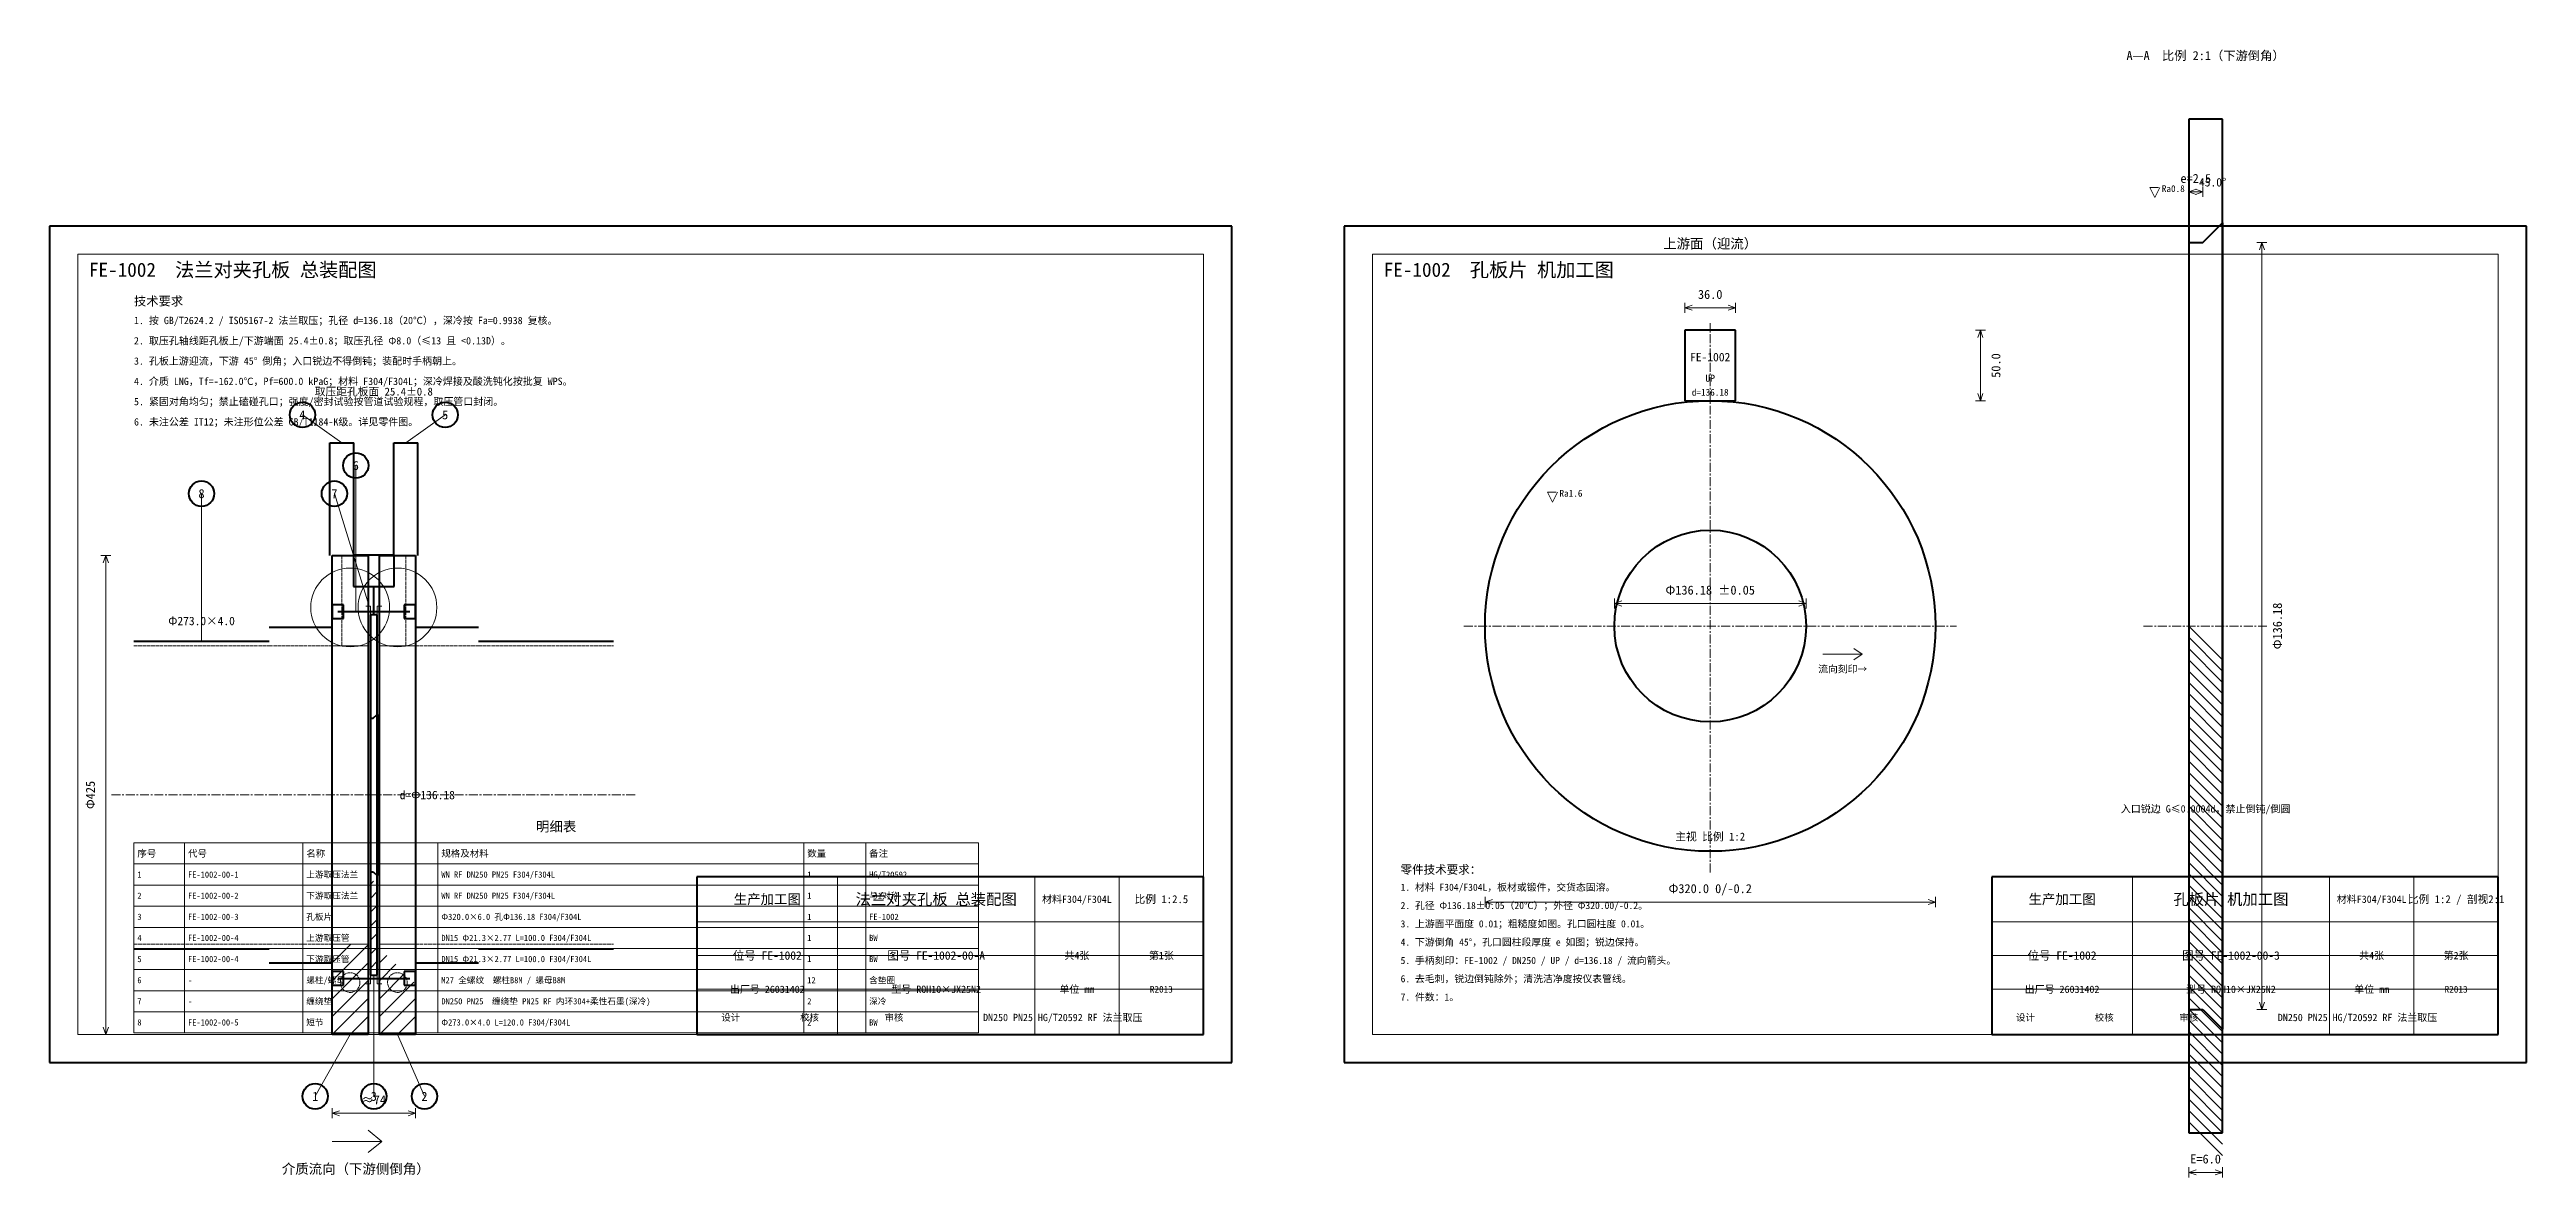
# Model space of a CAD drawing. Header units: millimetres. Extents: x 0 to 1800, y -41 to 360.
# Drawn here: x 0 to 880, y -41 to 360 of the extents above; entities that cross this region are included whole.
import ezdxf
from ezdxf.enums import TextEntityAlignment as Align

# ---------------------------------------------------------------- set-up
doc = ezdxf.new("R2010")
doc.units = ezdxf.units.MM
doc.linetypes.add('CENTER', pattern=[5.08, 3.175, -0.635, 0.635, -0.635])
doc.linetypes.add('DASHED', pattern=[1.524, 1.27, -0.254])
for name, color, linetype, lineweight in [('中心线', 1, 'CENTER', 18), ('剖面线', 7, 'Continuous', 13), ('图框', 7, 'Continuous', 18), ('文字', 7, 'Continuous', 18), ('标注', 3, 'Continuous', 18), ('细实线', 7, 'Continuous', 18), ('虚线', 7, 'DASHED', 18), ('表格', 7, 'Continuous', 18), ('轮廓', 7, 'Continuous', 50)]:
    doc.layers.add(name, color=color, linetype=linetype, lineweight=lineweight)
doc.styles.add('CN', font='simhei.ttf')

msp = doc.modelspace()

# ---------------------------------------------------------------- linework, layer by layer
at = {"layer": '中心线', "linetype": 'CENTER', "lineweight": 18}
for p, q in [((590, 67.5), (590, 262.5)), ((502.5, 155), (677.5, 155)), ((744, 155), (788, 155)), ((22, 95), (208.4, 95))]:
    msp.add_line(p, q, dxfattribs=at)
at = {"layer": '剖面线', "linetype": 'Continuous', "lineweight": 13}
for p, q in [((760, 155), (772, 143)), ((760, 151), (772, 139)), ((760, 147), (772, 135)), ((760, 143), (772, 131)), ((760, 139), (772, 127)), ((760, 135), (772, 123)), ((760, 131), (772, 119)), ((760, 127), (772, 115)), ((760, 123), (772, 111)), ((760, 119), (772, 107)), ((760, 115), (772, 103)), ((760, 111), (772, 99)), ((760, 107), (772, 95)), ((760, 103), (772, 91)), ((760, 99), (772, 87)), ((760, 95), (772, 83)), ((760, 91), (772, 79)), ((760, 87), (772, 75)), ((760, 83), (772, 71)), ((760, 79), (772, 67)), ((760, 75), (772, 63)), ((760, 71), (772, 59)), ((114, 63.25), (115.14, 64.39)), ((760, 67), (772, 55)), ((760, 63), (772, 51)), ((114, 58.3), (116.4, 60.7)), ((114, 53.35), (116.4, 55.75)), ((760, 59), (772, 47)), ((760, 55), (772, 43)), ((114, 48.4), (116.4, 50.8)), ((114, 43.45), (116.4, 45.85)), ((760, 51), (772, 39)), ((760, 47), (772, 35)), ((100.4, 35.38), (107.02, 42)), ((100.4, 41.75), (100.65, 42)), ((100.4, 29.02), (113.2, 41.82)), ((100.4, 22.66), (113.2, 35.46)), ((114, 38.5), (116.4, 40.9)), ((114, 33.55), (116.4, 35.95)), ((117.2, 35.38), (119.88, 38.06)), ((760, 43), (772, 31)), ((760, 39), (772, 27)), ((100.4, 16.29), (113.2, 29.09)), ((116.4, 31), (116.4, 31)), ((117.2, 29.02), (123.06, 34.88)), ((117.2, 22.66), (126.24, 31.7)), ((117.2, 16.29), (129.42, 28.51)), ((760, 35), (772, 23)), ((760, 31), (772, 19)), ((760, 27), (772, 15)), ((100.47, 10), (113.2, 22.73)), ((117.27, 10), (130, 22.73)), ((760, 23), (772, 11)), ((760, 19), (772, 7)), ((106.84, 10), (113.2, 16.36)), ((123.64, 10), (130, 16.36)), ((130, 10), (130, 10)), ((760, 15), (772, 3)), ((760, 11), (772, -1)), ((760, 7), (772, -5)), ((760, 3), (772, -9)), ((760, -1), (772, -13)), ((760, -5), (772, -17)), ((760, -9), (772, -21)), ((760, -13), (772, -25)), ((760, -17), (772, -29)), ((760, -21), (772, -33))]:
    msp.add_line(p, q, dxfattribs=at)
at = {"layer": '图框', "linetype": 'Continuous', "lineweight": 50}
for p, q in [((420, 297), (0, 297)), ((0, 297), (0, 0)), ((420, 0), (420, 297)), ((880, 297), (460, 297)), ((460, 297), (460, 0)), ((880, 0), (880, 297)), ((410, 66), (230, 66)), ((230, 66), (230, 10)), ((410, 10), (410, 66)), ((870, 66), (690, 66)), ((690, 66), (690, 10)), ((870, 10), (870, 66)), ((230, 10), (410, 10)), ((690, 10), (870, 10)), ((0, 0), (420, 0)), ((460, 0), (880, 0))]:
    msp.add_line(p, q, dxfattribs=at)
at = {"layer": '图框', "linetype": 'Continuous', "lineweight": 18}
for p, q in [((410, 287), (10, 287)), ((10, 287), (10, 10)), ((410, 10), (410, 287)), ((870, 287), (470, 287)), ((470, 287), (470, 10)), ((870, 10), (870, 287)), ((230, 66), (410, 66)), ((280, 10), (280, 66)), ((350, 10), (350, 66)), ((380, 10), (380, 66)), ((690, 66), (870, 66)), ((740, 10), (740, 66)), ((810, 10), (810, 66)), ((840, 10), (840, 66)), ((230, 50), (410, 50)), ((690, 50), (870, 50)), ((230, 38), (410, 38)), ((690, 38), (870, 38)), ((230, 26), (410, 26)), ((690, 26), (870, 26)), ((10, 10), (410, 10)), ((470, 10), (870, 10))]:
    msp.add_line(p, q, dxfattribs=at)
at = {"layer": '标注', "linetype": 'Continuous', "lineweight": 18}
for p, q in [((748, 307.18), (746.25, 310.68)), ((746.25, 310.68), (749.23, 310.68)), ((748, 307.18), (749.75, 310.68)), ((760, 307.38), (760, 310.98)), ((760, 309.18), (762.6, 310.08)), ((760, 309.18), (765, 309.18)), ((760, 309.18), (762.6, 308.28)), ((765, 309.18), (762.4, 310.08)), ((765, 309.18), (762.4, 308.28)), ((765, 307.38), (765, 310.98)), ((784.2, 291.18), (787.8, 291.18)), ((786, 291.18), (785.1, 288.58)), ((786, 18.82), (786, 291.18)), ((786, 291.18), (786.9, 288.58)), ((581, 266.2), (581, 269.8)), ((581, 268), (583.6, 268.9)), ((581, 268), (599, 268)), ((581, 268), (583.6, 267.1)), ((599, 268), (596.4, 268.9)), ((599, 268), (596.4, 267.1)), ((599, 266.2), (599, 269.8)), ((684.2, 260), (687.8, 260)), ((686, 260), (685.1, 257.4)), ((686, 235), (686, 260)), ((686, 260), (686.9, 257.4)), ((103.84, 220), (89.84, 230)), ((126.56, 220), (140.56, 230)), ((684.2, 235), (687.8, 235)), ((686, 235), (685.1, 237.6)), ((686, 235), (686.9, 237.6)), ((108.8, 160.12), (108.8, 212)), ((534, 199), (532.25, 202.5)), ((532.25, 202.5), (535.23, 202.5)), ((534, 199), (535.75, 202.5)), ((54, 149.6), (54, 202)), ((113.6, 162), (101.2, 202)), ((18.2, 180), (21.8, 180)), ((20, 180), (19.1, 177.4)), ((20, 10), (20, 180)), ((20, 180), (20.9, 177.4)), ((555.96, 161.2), (555.96, 164.8)), ((555.96, 163), (558.56, 163.9)), ((555.96, 163), (624.04, 163)), ((555.96, 163), (558.56, 162.1)), ((624.04, 163), (621.44, 163.9)), ((624.04, 163), (621.44, 162.1)), ((624.04, 161.2), (624.04, 164.8)), ((630.04, 145), (644.04, 145)), ((644.04, 145), (641.04, 147)), ((644.04, 145), (641.04, 143)), ((510, 55.2), (510, 58.8)), ((510, 57), (512.6, 57.9)), ((510, 57), (670, 57)), ((510, 57), (512.6, 56.1)), ((670, 57), (667.4, 57.9)), ((670, 57), (667.4, 56.1)), ((670, 55.2), (670, 58.8)), ((115.2, 31), (115.2, -12)), ((784.2, 18.82), (787.8, 18.82)), ((786, 18.82), (785.1, 21.42)), ((786, 18.82), (786.9, 21.42)), ((18.2, 10), (21.8, 10)), ((20, 10), (19.1, 12.6)), ((20, 10), (20.9, 12.6)), ((106.8, 10), (94.4, -12)), ((123.6, 10), (133.2, -12)), ((100.4, -19.8), (100.4, -16.2)), ((100.4, -18), (103, -17.1)), ((130, -18), (127.4, -17.1)), ((130, -19.8), (130, -16.2)), ((100.4, -18), (130, -18)), ((100.4, -18), (103, -18.9)), ((118, -28), (113.2, -24)), ((130, -18), (127.4, -18.9)), ((100.4, -28), (118, -28)), ((118, -28), (113.2, -32)), ((760, -40.8), (760, -37.2)), ((760, -39), (762.6, -38.1)), ((760, -39), (772, -39)), ((760, -39), (762.6, -39.9)), ((772, -39), (769.4, -38.1)), ((772, -39), (769.4, -39.9)), ((772, -40.8), (772, -37.2))]:
    msp.add_line(p, q, dxfattribs=at)
at = {"layer": '细实线', "linetype": 'Continuous', "lineweight": 18}
for p, q in [((112.4, 162), (113.2, 162)), ((114, 162), (113.2, 162)), ((113.2, 162), (113.2, 28)), ((114, 28), (114, 162)), ((117.2, 162), (116.4, 162)), ((116.4, 162), (116.4, 28)), ((117.2, 162), (118, 162)), ((117.2, 28), (117.2, 162)), ((100.4, 148), (113.2, 148)), ((117.2, 148), (130, 148)), ((100.4, 42), (113.2, 42)), ((117.2, 42), (130, 42)), ((112.4, 28), (113.2, 28)), ((113.2, 28), (114, 28)), ((116.4, 28), (117.2, 28)), ((117.2, 28), (118, 28))]:
    msp.add_line(p, q, dxfattribs=at)
for centre in [(106.8, 161.6), (123.6, 161.6)]:
    msp.add_circle(centre, 14, dxfattribs=at)
at = {"layer": '虚线', "linetype": 'DASHED', "lineweight": 18}
for p, q in [((103.84, 180), (103.84, 148)), ((126.56, 180), (126.56, 148)), ((30, 148), (78, 148)), ((78, 148), (100.4, 148)), ((130, 148), (152.4, 148)), ((152.4, 148), (200.4, 148)), ((30, 42), (78, 42)), ((78, 42), (100.4, 42)), ((130, 42), (152.4, 42)), ((152.4, 42), (200.4, 42))]:
    msp.add_line(p, q, dxfattribs=at)
for centre in [(106.8, 28.4), (123.6, 28.4)]:
    msp.add_circle(centre, 3.5, dxfattribs=at)
at = {"layer": '表格', "linetype": 'Continuous', "lineweight": 18}
for p, q in [((48, 78), (30, 78)), ((30, 78), (30, 70.5)), ((30, 70.5), (48, 70.5)), ((48, 70.5), (30, 70.5)), ((30, 70.5), (30, 63)), ((48, 70.5), (48, 78)), ((90, 78), (48, 78)), ((48, 78), (48, 70.5)), ((48, 70.5), (90, 70.5)), ((48, 63), (48, 70.5)), ((90, 70.5), (48, 70.5)), ((48, 70.5), (48, 63)), ((90, 70.5), (90, 78)), ((138, 78), (90, 78)), ((90, 78), (90, 70.5)), ((90, 70.5), (138, 70.5)), ((90, 63), (90, 70.5)), ((138, 70.5), (90, 70.5)), ((90, 70.5), (90, 63)), ((138, 70.5), (138, 78)), ((268, 78), (138, 78)), ((138, 78), (138, 70.5)), ((138, 70.5), (268, 70.5)), ((138, 63), (138, 70.5)), ((268, 70.5), (138, 70.5)), ((138, 70.5), (138, 63)), ((268, 70.5), (268, 78)), ((290, 78), (268, 78)), ((268, 78), (268, 70.5)), ((268, 70.5), (290, 70.5)), ((268, 63), (268, 70.5)), ((290, 70.5), (268, 70.5)), ((268, 70.5), (268, 63)), ((290, 70.5), (290, 78)), ((330, 78), (290, 78)), ((290, 78), (290, 70.5)), ((290, 70.5), (330, 70.5)), ((290, 63), (290, 70.5)), ((330, 70.5), (290, 70.5)), ((290, 70.5), (290, 63)), ((330, 70.5), (330, 78)), ((330, 63), (330, 70.5)), ((30, 63), (48, 63)), ((48, 63), (30, 63)), ((30, 63), (30, 55.5)), ((48, 63), (90, 63)), ((48, 55.5), (48, 63)), ((90, 63), (48, 63)), ((48, 63), (48, 55.5)), ((90, 63), (138, 63)), ((90, 55.5), (90, 63)), ((138, 63), (90, 63)), ((90, 63), (90, 55.5)), ((138, 63), (268, 63)), ((138, 55.5), (138, 63)), ((268, 63), (138, 63)), ((138, 63), (138, 55.5)), ((268, 63), (290, 63)), ((268, 55.5), (268, 63)), ((290, 63), (268, 63)), ((268, 63), (268, 55.5)), ((290, 63), (330, 63)), ((290, 55.5), (290, 63)), ((330, 63), (290, 63)), ((290, 63), (290, 55.5)), ((330, 55.5), (330, 63)), ((30, 55.5), (48, 55.5)), ((48, 55.5), (30, 55.5)), ((30, 55.5), (30, 48)), ((48, 55.5), (90, 55.5)), ((48, 48), (48, 55.5)), ((90, 55.5), (48, 55.5)), ((48, 55.5), (48, 48)), ((90, 55.5), (138, 55.5)), ((90, 48), (90, 55.5)), ((138, 55.5), (90, 55.5)), ((90, 55.5), (90, 48)), ((138, 55.5), (268, 55.5)), ((138, 48), (138, 55.5)), ((268, 55.5), (138, 55.5)), ((138, 55.5), (138, 48)), ((268, 55.5), (290, 55.5)), ((268, 48), (268, 55.5)), ((290, 55.5), (268, 55.5)), ((268, 55.5), (268, 48)), ((290, 55.5), (330, 55.5)), ((290, 48), (290, 55.5)), ((330, 55.5), (290, 55.5)), ((290, 55.5), (290, 48)), ((330, 48), (330, 55.5)), ((30, 48), (48, 48)), ((48, 48), (30, 48)), ((30, 48), (30, 40.5)), ((48, 48), (90, 48)), ((48, 40.5), (48, 48)), ((90, 48), (48, 48)), ((48, 48), (48, 40.5)), ((90, 48), (138, 48)), ((90, 40.5), (90, 48)), ((138, 48), (90, 48)), ((90, 48), (90, 40.5)), ((138, 48), (268, 48)), ((138, 40.5), (138, 48)), ((268, 48), (138, 48)), ((138, 48), (138, 40.5)), ((268, 48), (290, 48)), ((268, 40.5), (268, 48)), ((290, 48), (268, 48)), ((268, 48), (268, 40.5)), ((290, 48), (330, 48)), ((290, 40.5), (290, 48)), ((330, 48), (290, 48)), ((290, 48), (290, 40.5)), ((330, 40.5), (330, 48)), ((30, 40.5), (48, 40.5)), ((48, 40.5), (30, 40.5)), ((30, 40.5), (30, 33)), ((48, 40.5), (90, 40.5)), ((48, 33), (48, 40.5)), ((90, 40.5), (48, 40.5)), ((48, 40.5), (48, 33)), ((90, 40.5), (138, 40.5)), ((90, 33), (90, 40.5)), ((138, 40.5), (90, 40.5)), ((90, 40.5), (90, 33)), ((138, 40.5), (268, 40.5)), ((138, 33), (138, 40.5)), ((268, 40.5), (138, 40.5)), ((138, 40.5), (138, 33)), ((268, 40.5), (290, 40.5)), ((268, 33), (268, 40.5)), ((290, 40.5), (268, 40.5)), ((268, 40.5), (268, 33)), ((290, 40.5), (330, 40.5)), ((290, 33), (290, 40.5)), ((330, 40.5), (290, 40.5)), ((290, 40.5), (290, 33)), ((330, 33), (330, 40.5)), ((30, 33), (48, 33)), ((48, 33), (30, 33)), ((30, 33), (30, 25.5)), ((48, 33), (90, 33)), ((48, 25.5), (48, 33)), ((90, 33), (48, 33)), ((48, 33), (48, 25.5)), ((90, 33), (138, 33)), ((90, 25.5), (90, 33)), ((138, 33), (90, 33)), ((90, 33), (90, 25.5)), ((138, 33), (268, 33)), ((138, 25.5), (138, 33)), ((268, 33), (138, 33)), ((138, 33), (138, 25.5)), ((268, 33), (290, 33)), ((268, 25.5), (268, 33)), ((290, 33), (268, 33)), ((268, 33), (268, 25.5)), ((290, 33), (330, 33)), ((290, 25.5), (290, 33)), ((330, 33), (290, 33)), ((290, 33), (290, 25.5)), ((330, 25.5), (330, 33)), ((30, 25.5), (48, 25.5)), ((48, 25.5), (30, 25.5)), ((30, 25.5), (30, 18)), ((30, 18), (48, 18)), ((48, 18), (30, 18)), ((30, 18), (30, 10.5)), ((48, 25.5), (90, 25.5)), ((48, 18), (48, 25.5)), ((90, 25.5), (48, 25.5)), ((48, 25.5), (48, 18)), ((48, 18), (90, 18)), ((48, 10.5), (48, 18)), ((90, 18), (48, 18)), ((48, 18), (48, 10.5)), ((90, 25.5), (138, 25.5)), ((90, 18), (90, 25.5)), ((138, 25.5), (90, 25.5)), ((90, 25.5), (90, 18)), ((90, 18), (138, 18)), ((90, 10.5), (90, 18)), ((138, 18), (90, 18)), ((90, 18), (90, 10.5)), ((138, 25.5), (268, 25.5)), ((138, 18), (138, 25.5)), ((268, 25.5), (138, 25.5)), ((138, 25.5), (138, 18)), ((138, 18), (268, 18)), ((138, 10.5), (138, 18)), ((268, 18), (138, 18)), ((138, 18), (138, 10.5)), ((268, 25.5), (290, 25.5)), ((268, 18), (268, 25.5)), ((290, 25.5), (268, 25.5)), ((268, 25.5), (268, 18)), ((268, 18), (290, 18)), ((268, 10.5), (268, 18)), ((290, 18), (268, 18)), ((268, 18), (268, 10.5)), ((290, 25.5), (330, 25.5)), ((290, 18), (290, 25.5)), ((330, 25.5), (290, 25.5)), ((290, 25.5), (290, 18)), ((290, 18), (330, 18)), ((290, 10.5), (290, 18)), ((330, 18), (290, 18)), ((290, 18), (290, 10.5)), ((330, 18), (330, 25.5)), ((330, 10.5), (330, 18)), ((30, 10.5), (48, 10.5)), ((48, 10.5), (90, 10.5)), ((90, 10.5), (138, 10.5)), ((138, 10.5), (268, 10.5)), ((268, 10.5), (290, 10.5)), ((290, 10.5), (330, 10.5))]:
    msp.add_line(p, q, dxfattribs=at)
at = {"layer": '轮廓', "linetype": 'Continuous', "lineweight": 50}
for p, q in [((772, 335), (760, 335)), ((760, 335), (760, -25)), ((772, -25), (772, 335)), ((760, 291.18), (765, 291.18)), ((760, 291.18), (760, 18.82)), ((765, 291.18), (772, 298.18)), ((772, 298.18), (772, 11.82)), ((599, 260), (581, 260)), ((581, 260), (581, 235)), ((599, 235), (599, 260)), ((581, 235), (599, 235)), ((99.58, 180), (99.58, 220)), ((99.58, 220), (108.1, 220)), ((108.1, 180), (108.1, 220)), ((122.3, 180), (122.3, 220)), ((122.3, 220), (130.82, 220)), ((130.82, 180), (130.82, 220)), ((100.4, 180), (113.2, 180)), ((100.4, 10), (100.4, 180)), ((122.4, 180.2), (108, 180.2)), ((108, 180.2), (108, 169)), ((113.2, 180), (113.2, 10)), ((117.2, 180), (130, 180)), ((117.2, 10), (117.2, 180)), ((122.4, 169), (122.4, 180.2)), ((130, 180), (130, 10)), ((108, 169), (122.4, 169)), ((115.2, 159), (115.2, 169)), ((104.4, 162.52), (100.4, 162.52)), ((100.4, 162.52), (100.4, 157.72)), ((102.4, 160.12), (128, 160.12)), ((104.4, 157.72), (104.4, 162.52)), ((116.4, 159), (114, 159)), ((114, 159), (114, 31)), ((116.4, 31), (116.4, 159)), ((130, 162.52), (126, 162.52)), ((126, 162.52), (126, 157.72)), ((130, 157.72), (130, 162.52)), ((78, 154.6), (100.4, 154.6)), ((100.4, 157.72), (104.4, 157.72)), ((126, 157.72), (130, 157.72)), ((130, 154.6), (152.4, 154.6)), ((30, 149.6), (78, 149.6)), ((152.4, 149.6), (200.4, 149.6)), ((115, 122.24), (116.4, 123.64)), ((116.4, 123.64), (116.4, 66.36)), ((114, 122.24), (115, 122.24)), ((114, 122.24), (114, 67.76)), ((114, 67.76), (115, 67.76)), ((115, 67.76), (116.4, 66.36)), ((30, 40.4), (78, 40.4)), ((78, 35.4), (100.4, 35.4)), ((130, 35.4), (152.4, 35.4)), ((152.4, 40.4), (200.4, 40.4)), ((104.4, 32.28), (100.4, 32.28)), ((100.4, 32.28), (100.4, 27.48)), ((100.4, 27.48), (104.4, 27.48)), ((102.4, 29.88), (128, 29.88)), ((104.4, 27.48), (104.4, 32.28)), ((114, 31), (116.4, 31)), ((130, 32.28), (126, 32.28)), ((126, 32.28), (126, 27.48)), ((126, 27.48), (130, 27.48)), ((130, 27.48), (130, 32.28)), ((760, 18.82), (765, 18.82)), ((765, 18.82), (772, 11.82)), ((113.2, 10), (100.4, 10)), ((130, 10), (117.2, 10)), ((760, -25), (772, -25))]:
    msp.add_line(p, q, dxfattribs=at)
for centre, radius in [((89.84, 230), 4.5), ((140.56, 230), 4.5), ((590, 155), 80), ((108.8, 212), 4.5), ((54, 202), 4.5), ((101.2, 202), 4.5), ((590, 155), 34.05), ((94.4, -12), 4.5), ((115.2, -12), 4.5), ((133.2, -12), 4.5)]:
    msp.add_circle(centre, radius, dxfattribs=at)

# ---------------------------------------------------------------- texts
at = {"layer": '文字', "style": 'CN'}
for s, height, p in [('A—A  比例 2:1（下游倒角）', 3.2, (766, 355)), ('上游面（迎流）', 3.5, (590, 288)), ('入口锐边 G≤0.0004d，禁止倒钝/倒圆', 2.6, (766, 88)), ('明细表', 3.5, (180, 81)), ('主视 比例 1:2', 2.8, (590, 78))]:
    msp.add_text(s, height=height, dxfattribs=at).set_placement(p, align=Align.BOTTOM_CENTER)
for s, p in [('FE-1002  法兰对夹孔板 总装配图', (14, 279)), ('FE-1002  孔板片 机加工图', (474, 279))]:
    msp.add_text(s, height=5, dxfattribs=at).set_placement(p)
for s, height, p in [('技术要求', 3.2, (30, 272)), ('1. 按 GB/T2624.2 / ISO5167-2 法兰取压；孔径 d=136.18（20℃），深冷按 Fa=0.9938 复核。', 2.6, (30, 264.8)), ('2. 取压孔轴线距孔板上/下游端面 25.4±0.8；取压孔径 Φ8.0（≤13 且 <0.13D）。', 2.6, (30, 257.6)), ('3. 孔板上游迎流，下游 45° 倒角；入口锐边不得倒钝；装配时手柄朝上。', 2.6, (30, 250.4)), ('4. 介质 LNG，Tf=-162.0℃，Pf=600.0 kPaG；材料 F304/F304L；深冷焊接及酸洗钝化按批复 WPS。', 2.6, (30, 243.2)), ('5. 紧固对角均匀；禁止磕碰孔口；强度/密封试验按管道试验规程，取压管口封闭。', 2.6, (30, 236)), ('6. 未注公差 IT12；未注形位公差 GB/T1184-K级。详见零件图。', 2.6, (30, 228.8)), ('零件技术要求：', 3, (480, 70)), ('1. 材料 F304/F304L，板材或锻件，交货态固溶。', 2.5, (480, 63.5)), ('2. 孔径 Φ136.18±0.05（20℃）；外径 Φ320.00/-0.2。', 2.5, (480, 57)), ('4. 下游倒角 45°，孔口圆柱段厚度 e 如图；锐边保持。', 2.5, (480, 44)), ('3. 上游面平面度 0.01；粗糙度如图。孔口圆柱度 0.01。', 2.5, (480, 50.5)), ('5. 手柄刻印：FE-1002 / DN250 / UP / d=136.18 / 流向箭头。', 2.5, (480, 37.5)), ('6. 去毛刺，锐边倒钝除外；清洗洁净度按仪表管线。', 2.5, (480, 31)), ('7. 件数：1。', 2.5, (480, 24.5))]:
    msp.add_text(s, height=height, dxfattribs=at).set_placement(p, align=Align.TOP_LEFT)
for s, height, p in [('FE-1002', 3, (590, 250.5)), ('d=136.18', 2.4, (590, 238)), ('UP', 2.5, (590, 243)), ('4', 3.2, (89.84, 230)), ('5', 3.2, (140.56, 230)), ('6', 3.2, (108.8, 212)), ('8', 3.2, (54, 202)), ('7', 3.2, (101.2, 202)), ('生产加工图', 3.5, (255, 58)), ('法兰对夹孔板 总装配图', 4, (315, 58)), ('材料F304/F304L', 2.6, (365, 58)), ('比例 1:2.5', 2.8, (395, 58)), ('生产加工图', 3.5, (715, 58)), ('孔板片 机加工图', 4, (775, 58)), ('材料F304/F304L', 2.6, (825, 58)), ('比例 1:2 / 剖视2:1', 2.8, (855, 58)), ('位号 FE-1002', 3, (255, 38)), ('图号 FE-1002-00-A', 3, (315, 38)), ('共4张', 2.6, (365, 38)), ('第1张', 2.6, (395, 38)), ('位号 FE-1002', 3, (715, 38)), ('图号 FE-1002-00-3', 3, (775, 38)), ('共4张', 2.6, (825, 38)), ('第2张', 2.6, (855, 38)), ('出厂号 26031402', 2.6, (255, 26)), ('型号 ROH10×JX25N2', 2.6, (315, 26)), ('单位 mm', 2.6, (365, 26)), ('R2013', 2.4, (395, 26)), ('出厂号 26031402', 2.6, (715, 26)), ('型号 ROH10×JX25N2', 2.6, (775, 26)), ('单位 mm', 2.6, (825, 26)), ('R2013', 2.4, (855, 26)), ('DN250 PN25 HG/T20592 RF 法兰取压', 2.6, (360, 16)), ('DN250 PN25 HG/T20592 RF 法兰取压', 2.6, (820, 16)), ('设计', 2.4, (242, 16)), ('校核', 2.4, (270, 16)), ('审核', 2.4, (300, 16)), ('设计', 2.4, (702, 16)), ('校核', 2.4, (730, 16)), ('审核', 2.4, (760, 16)), ('1', 3.2, (94.4, -12)), ('3', 3.2, (115.2, -12)), ('2', 3.2, (133.2, -12))]:
    msp.add_text(s, height=height, dxfattribs=at).set_placement(p, align=Align.MIDDLE_CENTER)
msp.add_text('介质流向（下游侧倒角）', height=3.5, dxfattribs=at).set_placement((108.8, -36), align=Align.TOP_CENTER)
at = {"layer": '标注', "style": 'CN'}
for s, p in [('Ra0.8', (750.45, 309.11)), ('Ra1.6', (536.45, 200.93))]:
    msp.add_text(s, height=2.4, dxfattribs=at).set_placement(p)
for s, height, p in [('e=2.5', 3.2, (762.5, 311.38)), ('45.0°', 3, (768.5, 310.18)), ('36.0', 3.2, (590, 270.2)), ('取压距孔板面 25.4±0.8', 2.8, (115.2, 236)), ('Φ136.18 ±0.05', 3.2, (590, 165.2)), ('Φ273.0×4.0', 3, (54, 154.4)), ('Φ320.0 0/-0.2', 3.2, (590, 59.2)), ('≈74', 3.2, (115.2, -15.8)), ('E=6.0', 3.2, (766, -36.8))]:
    msp.add_text(s, height=height, dxfattribs=at).set_placement(p, align=Align.BOTTOM_CENTER)
for s, p in [('50.0', (691.5, 247.5)), ('Φ136.18', (791.5, 155)), ('Φ425', (14.5, 95))]:
    msp.add_text(s, height=3.2, rotation=90, dxfattribs=at).set_placement(p, align=Align.MIDDLE_CENTER)
msp.add_text('流向刻印→', height=2.5, dxfattribs=at).set_placement((637.04, 141), align=Align.TOP_CENTER)
msp.add_text('d=Φ136.18', height=3, dxfattribs=at).set_placement((124.4, 95), align=Align.MIDDLE_LEFT)
at = {"layer": '表格', "style": 'CN'}
for s, height, p in [('序号', 2.4, (31.2, 74.25)), ('代号', 2.4, (49.2, 74.25)), ('名称', 2.4, (91.2, 74.25)), ('规格及材料', 2.4, (139.2, 74.25)), ('数量', 2.4, (269.2, 74.25)), ('备注', 2.4, (291.2, 74.25)), ('1', 2.2, (31.2, 66.75)), ('FE-1002-00-1', 2.2, (49.2, 66.75)), ('上游取压法兰', 2.2, (91.2, 66.75)), ('WN RF DN250 PN25 F304/F304L', 2.2, (139.2, 66.75)), ('1', 2.2, (269.2, 66.75)), ('HG/T20592', 2.2, (291.2, 66.75)), ('3', 2.2, (31.2, 51.75)), ('2', 2.2, (31.2, 59.25)), ('FE-1002-00-2', 2.2, (49.2, 59.25)), ('FE-1002-00-3', 2.2, (49.2, 51.75)), ('孔板片', 2.2, (91.2, 51.75)), ('下游取压法兰', 2.2, (91.2, 59.25)), ('WN RF DN250 PN25 F304/F304L', 2.2, (139.2, 59.25)), ('Φ320.0×6.0 孔Φ136.18 F304/F304L', 2.2, (139.2, 51.75)), ('1', 2.2, (269.2, 59.25)), ('与1对称', 2.2, (291.2, 59.25)), ('FE-1002', 2.2, (291.2, 51.75)), ('4', 2.2, (31.2, 44.25)), ('FE-1002-00-4', 2.2, (49.2, 44.25)), ('上游取压管', 2.2, (91.2, 44.25)), ('DN15 Φ21.3×2.77 L=100.0 F304/F304L', 2.2, (139.2, 44.25)), ('1', 2.2, (269.2, 51.75)), ('1', 2.2, (269.2, 44.25)), ('BW', 2.2, (291.2, 44.25)), ('5', 2.2, (31.2, 36.75)), ('FE-1002-00-4', 2.2, (49.2, 36.75)), ('下游取压管', 2.2, (91.2, 36.75)), ('DN15 Φ21.3×2.77 L=100.0 F304/F304L', 2.2, (139.2, 36.75)), ('1', 2.2, (269.2, 36.75)), ('BW', 2.2, (291.2, 36.75)), ('6', 2.2, (31.2, 29.25)), ('-', 2.2, (49.2, 29.25)), ('螺柱/螺母', 2.2, (91.2, 29.25)), ('M27 全螺纹  螺柱B8M / 螺母B8M', 2.2, (139.2, 29.25)), ('12', 2.2, (269.2, 29.25)), ('含垫圈', 2.2, (291.2, 29.25)), ('7', 2.2, (31.2, 21.75)), ('-', 2.2, (49.2, 21.75)), ('缠绕垫', 2.2, (91.2, 21.75)), ('DN250 PN25  缠绕垫 PN25 RF 内环304+柔性石墨(深冷)', 2.2, (139.2, 21.75)), ('2', 2.2, (269.2, 21.75)), ('深冷', 2.2, (291.2, 21.75)), ('8', 2.2, (31.2, 14.25)), ('FE-1002-00-5', 2.2, (49.2, 14.25)), ('短节', 2.2, (91.2, 14.25)), ('Φ273.0×4.0 L=120.0 F304/F304L', 2.2, (139.2, 14.25)), ('2', 2.2, (269.2, 14.25)), ('BW', 2.2, (291.2, 14.25))]:
    msp.add_text(s, height=height, dxfattribs=at).set_placement(p, align=Align.MIDDLE_LEFT)

doc.saveas('drawing.dxf')
